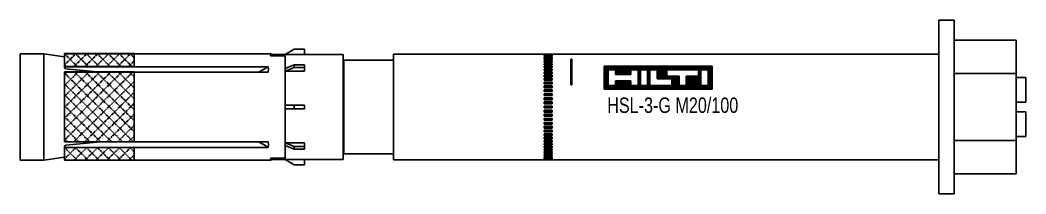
# Model space of a CAD drawing. Header units: millimetres. Extents: x 296 to 4896, y 152 to 3333.
# Drawn here: x 2715.9 to 2975.9, y 480.8 to 525.8 of the extents above; entities that cross this region are included whole.
import ezdxf
from ezdxf.enums import TextEntityAlignment as Align

# ---------------------------------------------------------------- set-up
doc = ezdxf.new("R2010")
doc.units = ezdxf.units.MM
doc.linetypes.add('DASHED', pattern=[0.25, 0.15625, -0.09375])
for name, color, linetype in [('1', 1, 'DASHED'), ('10', 1, 'Continuous'), ('150', 7, 'Continuous'), ('160', 7, 'Continuous'), ('3', 4, 'Continuous')]:
    doc.layers.add(name, color=color, linetype=linetype)
doc.styles.get("Standard").update_dxf_attribs({"font": 'arial.ttf'})

# ---------------------------------------------------------------- blocks, each defined once
blk = doc.blocks.new('*X184')
at = {"layer": '1', "color": 0, "linetype": 'ByBlock'}
for p, q in [((126.86, 178.37), (129.86, 181.36)), ((126.86, 181.2), (127.03, 181.36)), ((126.86, 181.31), (130.2, 177.97)), ((129.29, 177.97), (132.69, 181.36)), ((129.64, 181.36), (133.03, 177.97)), ((132.12, 177.97), (135.51, 181.36)), ((132.47, 181.36), (135.85, 177.97)), ((134.95, 177.97), (138.34, 181.36)), ((135.29, 181.36), (138.68, 177.97)), ((137.78, 177.97), (141.17, 181.36)), ((138.12, 181.36), (141.51, 177.97)), ((140.61, 177.97), (144, 181.36)), ((140.95, 181.36), (144.33, 177.97)), ((143.78, 181.36), (144.86, 180.27)), ((126.86, 178.48), (127.37, 177.97)), ((143.44, 177.97), (144.86, 179.38))]:
    blk.add_line(p, q, dxfattribs=at)
blk = doc.blocks.new('*X185')
at = {"layer": '1', "color": 0, "linetype": 'ByBlock'}
for p, q in [((126.86, 158.93), (144.51, 176.57)), ((126.86, 161.76), (141.68, 176.57)), ((126.86, 164.59), (138.85, 176.57)), ((126.86, 167.41), (136.02, 176.57)), ((126.86, 170.24), (133.2, 176.57)), ((126.86, 173.07), (130.37, 176.57)), ((126.86, 175.9), (127.54, 176.57)), ((126.86, 176.33), (144.65, 158.53)), ((129.46, 176.57), (144.86, 161.15)), ((132.28, 176.57), (144.86, 163.98)), ((135.11, 176.57), (144.86, 166.81)), ((137.94, 176.57), (144.86, 169.64)), ((140.77, 176.57), (144.86, 172.47)), ((143.59, 176.57), (144.86, 175.3)), ((126.86, 173.5), (141.82, 158.53)), ((129.29, 158.53), (144.86, 174.08)), ((126.86, 170.67), (138.99, 158.53)), ((132.12, 158.53), (144.86, 171.26)), ((126.86, 167.84), (136.16, 158.53)), ((134.95, 158.53), (144.86, 168.43)), ((126.86, 165.01), (133.34, 158.53)), ((137.78, 158.53), (144.86, 165.6)), ((126.86, 162.19), (130.51, 158.53)), ((140.61, 158.53), (144.86, 162.77)), ((126.86, 159.36), (127.68, 158.53)), ((143.44, 158.53), (144.86, 159.95))]:
    blk.add_line(p, q, dxfattribs=at)
blk = doc.blocks.new('*X186')
at = {"layer": '1', "color": 0, "linetype": 'ByBlock'}
for p, q in [((126.87, 154.08), (129.82, 157.03)), ((126.87, 156.91), (126.99, 157.03)), ((126.87, 157.02), (130.16, 153.71)), ((129.32, 153.71), (132.65, 157.03)), ((129.67, 157.03), (132.99, 153.71)), ((132.15, 153.71), (135.48, 157.03)), ((132.5, 157.03), (135.82, 153.71)), ((134.98, 153.71), (138.31, 157.03)), ((135.33, 157.03), (138.64, 153.71)), ((137.81, 153.71), (141.14, 157.03)), ((138.15, 157.03), (141.47, 153.71)), ((140.64, 153.71), (143.97, 157.03)), ((140.98, 157.03), (144.3, 153.71)), ((143.81, 157.03), (144.89, 155.95)), ((126.87, 154.19), (127.34, 153.71)), ((143.47, 153.71), (144.89, 155.13))]:
    blk.add_line(p, q, dxfattribs=at)
blk = doc.blocks.new('HSL-3-G M20-100')
at = {"layer": '1', "color": 3, "linetype": 'Continuous'}
for p, q in [((4, 22.5), (0, 22.5)), ((0, 22.5), (0, -22.5)), ((4, 15.91), (4, 22.5)), ((4, -22.5), (4, 15.91)), ((-231.39, 13.8), (-237.5, 13.8)), ((-237.5, 9.76), (-237.5, 13.8)), ((-226, 12.95), (-231.39, 13.8)), ((-231.39, 9.76), (-231.39, 13.8)), ((-208, 13.8), (-226, 13.8)), ((-226, 10.44), (-226, 13.8)), ((-172.6, 13.8), (-208.01, 13.8)), ((-169, 13.21), (-172.81, 13.21)), ((-169, 13.6), (-172.5, 13.6)), ((-172.5, 13.37), (-172.5, 13.6)), ((-172.5, 13.37), (-172.5, 13.21)), ((-169, 13.6), (-166.66, 14.95)), ((-169, 13.6), (-169, 13.59)), ((-164, 13.59), (-169, 13.59)), ((-169, -13.21), (-169, 13.21)), ((-166.66, 14.95), (-164, 14.95)), ((-164, 14.95), (-164, 13.59)), ((-154, 13.6), (-164, 13.6)), ((-154, 9.62), (-154, 13.6)), ((-102, 13.65), (-141, 13.65)), ((-141, 13.65), (-141, -13.65)), ((-102, 13.65), (-100, 13.65)), ((-102, 13.63), (-102, 13.59)), ((-100, 13.63), (-102, 13.63)), ((-102, 13.59), (-100, 13.59)), ((-100, 13.52), (-102, 13.52)), ((-102, 13.52), (-102, 13.44)), ((-102, 13.44), (-100, 13.44)), ((-100, 13.33), (-102, 13.33)), ((-102, 13.33), (-102, 13.21)), ((-102, 13.21), (-100, 13.21)), ((-102, 13.06), (-102, 12.9)), ((-100, 13.06), (-102, 13.06)), ((0, 13.65), (-100, 13.65)), ((-100, 13.63), (-100, 13.59)), ((-100, 13.52), (-100, 13.44)), ((-100, 13.33), (-100, 13.21)), ((-100, 13.06), (-100, 12.9)), ((-208, 10.44), (-226, 10.44)), ((-226, 10.44), (-226, 10.19)), ((-173.34, 10.44), (-208, 10.44)), ((-169, 9.93), (-166.66, 10.89)), ((-166.66, 10.89), (-166.66, 10.25)), ((-166.66, 10.89), (-164, 10.89)), ((-164, 10.89), (-164, 10.25)), ((-141, 12.1), (-153.8, 12.1)), ((-102, 12.9), (-100, 12.9)), ((-102, 12.7), (-102, 12.51)), ((-100, 12.7), (-102, 12.7)), ((-102, 12.51), (-100, 12.51)), ((-100, 12.27), (-102, 12.27)), ((-102, 12.27), (-102, 12.05)), ((-102, 12.05), (-100, 12.05)), ((-100, 11.77), (-102, 11.77)), ((-102, 11.77), (-102, 11.51)), ((-102, 11.51), (-100, 11.51)), ((-102, 11.19), (-102, 10.9)), ((-100, 11.19), (-102, 11.19)), ((-102, 10.9), (-100, 10.9)), ((-102, 10.54), (-102, 10.22)), ((-100, 10.54), (-102, 10.54)), ((-100, 12.7), (-100, 12.51)), ((-100, 12.27), (-100, 12.05)), ((-100, 11.77), (-100, 11.51)), ((-100, 11.19), (-100, 10.9)), ((-100, 10.54), (-100, 10.22)), ((-95.1, 5.77), (-95.1, 12.37)), ((-95.1, 12.37), (-94.9, 12.37)), ((-94.9, 5.77), (-94.9, 12.37)), ((-237.5, -13.8), (-237.5, 9.76)), ((-231.39, -13.8), (-231.39, 9.76)), ((-208, 9.03), (-226, 9.03)), ((-226, -9.03), (-226, 9.03)), ((-173.34, 9.03), (-208, 9.03)), ((-169, 9.3), (-166.66, 10.25)), ((-164, 9.29), (-169, 9.29)), ((-166.66, 10.25), (-164, 10.25)), ((-164, 10.25), (-164, 9.29)), ((-154, -13.6), (-154, 9.62)), ((-102, 10.22), (-100, 10.22)), ((-102, 9.83), (-102, 9.48)), ((-100, 9.83), (-102, 9.83)), ((-102, 9.48), (-100, 9.48)), ((-102, 9.05), (-102, 8.68)), ((-100, 9.05), (-102, 9.05)), ((-100, 8.7), (-102, 8.7)), ((-102, 8.68), (-100, 8.68)), ((-102, 8.22), (-102, 7.82)), ((-100, 8.22), (-102, 8.22)), ((-100, 7.88), (-102, 7.88)), ((-102, 7.82), (-100, 7.82)), ((-100, 9.83), (-100, 9.48)), ((-100, 9.05), (-100, 8.68)), ((-100, 8.22), (-100, 7.82)), ((-102, 7.34), (-102, 6.92)), ((-100, 7.34), (-102, 7.34)), ((-100, 7), (-102, 7)), ((-102, 6.92), (-100, 6.92)), ((-102, 6.42), (-102, 5.98)), ((-100, 6.42), (-102, 6.42)), ((-100, 6.08), (-102, 6.08)), ((-102, 5.98), (-100, 5.98)), ((-102, 5.45), (-102, 4.99)), ((-100, 5.45), (-102, 5.45)), ((-100, 7.34), (-100, 6.92)), ((-100, 6.42), (-100, 5.98)), ((-100, 5.45), (-100, 4.99)), ((-95.1, 5.77), (-94.9, 5.77)), ((22.5, 7.6), (20, 7.6)), ((22.5, 7.6), (22.5, 1.25)), ((-100, 5.13), (-102, 5.13)), ((-102, 4.99), (-100, 4.99)), ((-102, 4.45), (-102, 3.98)), ((-100, 4.45), (-102, 4.45)), ((-100, 4.14), (-102, 4.14)), ((-102, 3.98), (-100, 3.98)), ((-100, 3.43), (-102, 3.43)), ((-102, 3.43), (-102, 2.95)), ((-100, 3.13), (-102, 3.13)), ((-102, 2.95), (-100, 2.95)), ((-100, 4.45), (-100, 3.98)), ((-100, 3.43), (-100, 2.95)), ((-169, 0.45), (-166.66, 0.45)), ((-166.66, 0.45), (-166.66, -0.45)), ((-166.66, 0.45), (-164, 0.45)), ((-164, 0.45), (-164, -0.45)), ((-100, 2.38), (-102, 2.38)), ((-102, 2.38), (-102, 1.89)), ((-100, 2.1), (-102, 2.1)), ((-102, 1.89), (-100, 1.89)), ((-100, 1.32), (-102, 1.32)), ((-102, 1.32), (-102, 0.82)), ((-100, 1.05), (-102, 1.05)), ((-102, 0.82), (-100, 0.82)), ((-102, 0.25), (-102, -0.25)), ((-100, 0.25), (-102, 0.25)), ((-100, 0), (-102, 0)), ((-100, 2.38), (-100, 1.89)), ((-100, 1.32), (-100, 0.82)), ((-100, 0.25), (-100, -0.25)), ((22.5, 1.25), (20, 1.25)), ((-169, -0.45), (-166.66, -0.45)), ((-166.66, -0.45), (-164, -0.45)), ((-102, -0.25), (-100, -0.25)), ((-100, -0.82), (-102, -0.82)), ((-102, -0.82), (-102, -1.32)), ((-100, -1.05), (-102, -1.05)), ((-102, -1.32), (-100, -1.32)), ((-100, -1.89), (-102, -1.89)), ((-102, -1.89), (-102, -2.38)), ((-100, -2.1), (-102, -2.1)), ((-102, -2.38), (-100, -2.38)), ((-100, -0.82), (-100, -1.32)), ((-100, -1.89), (-100, -2.38)), ((20, -1.25), (22.5, -1.25)), ((22.5, -1.25), (22.5, -7.6)), ((-102, -2.95), (-102, -3.43)), ((-100, -2.95), (-102, -2.95)), ((-100, -3.13), (-102, -3.13)), ((-102, -3.43), (-100, -3.43)), ((-102, -3.98), (-102, -4.45)), ((-100, -3.98), (-102, -3.98)), ((-100, -4.14), (-102, -4.14)), ((-102, -4.45), (-100, -4.45)), ((-102, -4.99), (-102, -5.45)), ((-100, -4.99), (-102, -4.99)), ((-100, -5.13), (-102, -5.13)), ((-100, -2.95), (-100, -3.43)), ((-100, -3.98), (-100, -4.45)), ((-100, -4.99), (-100, -5.45)), ((-102, -5.45), (-100, -5.45)), ((-102, -5.98), (-102, -6.42)), ((-100, -5.98), (-102, -5.98)), ((-100, -6.08), (-102, -6.08)), ((-102, -6.42), (-100, -6.42)), ((-102, -6.92), (-102, -7.34)), ((-100, -6.92), (-102, -6.92)), ((-100, -7), (-102, -7)), ((-102, -7.34), (-100, -7.34)), ((-100, -5.98), (-100, -6.42)), ((-100, -6.92), (-100, -7.34)), ((20, -7.6), (22.5, -7.6)), ((-208, -9.03), (-226, -9.03)), ((-226, -10.44), (-226, -10.19)), ((-173.34, -9.03), (-208, -9.03)), ((-164, -9.29), (-169, -9.29)), ((-169, -9.3), (-166.66, -10.25)), ((-169, -9.93), (-166.66, -10.89)), ((-166.66, -10.25), (-166.66, -10.89)), ((-166.66, -10.25), (-164, -10.25)), ((-164, -10.25), (-164, -9.29)), ((-164, -10.25), (-164, -10.89)), ((-100, -7.82), (-102, -7.82)), ((-102, -7.82), (-102, -8.22)), ((-100, -7.88), (-102, -7.88)), ((-102, -8.22), (-100, -8.22)), ((-102, -8.68), (-102, -9.05)), ((-100, -8.68), (-102, -8.68)), ((-100, -8.7), (-102, -8.7)), ((-102, -9.05), (-100, -9.05)), ((-102, -9.48), (-102, -9.83)), ((-100, -9.48), (-102, -9.48)), ((-102, -9.83), (-100, -9.83)), ((-100, -10.22), (-102, -10.22)), ((-102, -10.22), (-102, -10.54)), ((-100, -7.82), (-100, -8.22)), ((-100, -8.68), (-100, -9.05)), ((-100, -9.48), (-100, -9.83)), ((-100, -10.22), (-100, -10.54)), ((-231.39, -13.8), (-226, -12.95)), ((-208, -10.44), (-226, -10.44)), ((-226, -13.8), (-226, -10.44)), ((-173.34, -10.44), (-208, -10.44)), ((-166.66, -10.89), (-164, -10.89)), ((-153.8, -12.1), (-141, -12.1)), ((-102, -10.54), (-100, -10.54)), ((-100, -10.9), (-102, -10.9)), ((-102, -10.9), (-102, -11.19)), ((-102, -11.19), (-100, -11.19)), ((-100, -11.51), (-102, -11.51)), ((-102, -11.51), (-102, -11.77)), ((-102, -11.77), (-100, -11.77)), ((-100, -12.05), (-102, -12.05)), ((-102, -12.05), (-102, -12.27)), ((-102, -12.27), (-100, -12.27)), ((-100, -12.51), (-102, -12.51)), ((-102, -12.51), (-102, -12.7)), ((-102, -12.7), (-100, -12.7)), ((-100, -12.9), (-102, -12.9)), ((-102, -12.9), (-102, -13.06)), ((-100, -10.9), (-100, -11.19)), ((-100, -11.51), (-100, -11.77)), ((-100, -12.05), (-100, -12.27)), ((-100, -12.51), (-100, -12.7)), ((-100, -12.9), (-100, -13.06)), ((-237.5, -13.8), (-231.39, -13.8)), ((-226, -13.8), (-208, -13.8)), ((-208.01, -13.8), (-172.6, -13.8)), ((-172.81, -13.21), (-169, -13.21)), ((-172.5, -13.21), (-172.5, -13.37)), ((-172.5, -13.6), (-172.5, -13.37)), ((-172.5, -13.6), (-169, -13.6)), ((-169, -13.6), (-169, -13.59)), ((-164, -13.59), (-169, -13.59)), ((-169, -13.6), (-166.66, -14.95)), ((-166.66, -14.95), (-164, -14.95)), ((-164, -14.95), (-164, -13.59)), ((-164, -13.6), (-154, -13.6)), ((-141, -13.65), (-102, -13.65)), ((-102, -13.06), (-100, -13.06)), ((-100, -13.21), (-102, -13.21)), ((-102, -13.21), (-102, -13.33)), ((-102, -13.33), (-100, -13.33)), ((-102, -13.44), (-102, -13.52)), ((-100, -13.44), (-102, -13.44)), ((-102, -13.52), (-100, -13.52)), ((-102, -13.59), (-102, -13.63)), ((-100, -13.59), (-102, -13.59)), ((-102, -13.63), (-100, -13.63)), ((-100, -13.65), (-102, -13.65)), ((-100, -13.21), (-100, -13.33)), ((-100, -13.44), (-100, -13.52)), ((-100, -13.59), (-100, -13.63)), ((-100, -13.65), (0, -13.65)), ((0, -22.5), (4, -22.5))]:
    blk.add_line(p, q, dxfattribs=at)
at = {"layer": '1', "color": 1, "linetype": 'Continuous'}
for p, q in [((-208, 10.44), (-208, 13.8)), ((-153.8, 12.1), (-153.8, -12.1)), ((-208, -9.03), (-208, 9.03)), ((-208, -13.8), (-208, -10.44))]:
    blk.add_line(p, q, dxfattribs=at)
at = {"layer": '1', "color": 3, "linetype": 'Continuous'}
for points in [[(-172.6, 13.8, 0), (-172.61, 13.78, 0), (-172.62, 13.73, 0), (-172.65, 13.65, 0), (-172.7, 13.54, 0), (-172.75, 13.39, 0), (-172.81, 13.21, 0)], [(-171.76, 13.21, 0), (-172.13, 13.29, 0), (-172.5, 13.37, 0)], [(-102, 13.65, 0), (-102, 13.65, 0), (-102, 13.65, 0)], [(-100, 13.65, 0), (-100, 13.65, 0), (-100, 13.65, 0)], [(-175.9, 9.03, 0), (-174.61, 9.72, 0), (-173.34, 10.44, 0)], [(-173.34, 9.03, 0), (-173.3, 9.76, 0), (-173.34, 10.44, 0)], [(-95.1, 12.37, 0), (-95.1, 12.36, 0), (-95.1, 12.35, 0), (-95.1, 12.34, 0), (-95.09, 12.34, 0), (-95.09, 12.33, 0), (-95.08, 12.32, 0), (-95.08, 12.31, 0), (-95.07, 12.31, 0), (-95.06, 12.3, 0), (-95.06, 12.3, 0), (-95.05, 12.29, 0), (-95.04, 12.29, 0), (-95.03, 12.28, 0), (-95.02, 12.28, 0), (-95.01, 12.28, 0), (-95, 12.28, 0), (-94.99, 12.28, 0), (-94.98, 12.28, 0), (-94.97, 12.28, 0), (-94.96, 12.29, 0), (-94.95, 12.29, 0), (-94.94, 12.3, 0), (-94.94, 12.3, 0), (-94.93, 12.31, 0), (-94.92, 12.31, 0), (-94.92, 12.32, 0), (-94.91, 12.33, 0), (-94.91, 12.34, 0), (-94.9, 12.34, 0), (-94.9, 12.35, 0), (-94.9, 12.36, 0), (-94.9, 12.37, 0)], [(-226, 10.19, 0), (-225.97, 10.09, 0), (-225.9, 10.01, 0), (-225.79, 9.94, 0), (-225.66, 9.91, 0)], [(-225.66, 9.91, 0), (-221.22, 9.47, 0), (-216.78, 9.03, 0)], [(-225.66, -9.91, 0), (-225.79, -9.94, 0), (-225.9, -10.01, 0), (-225.97, -10.09, 0), (-226, -10.19, 0)], [(-225.66, -9.91, 0), (-221.22, -9.47, 0), (-216.78, -9.03, 0)], [(-173.34, -10.44, 0), (-174.61, -9.72, 0), (-175.9, -9.03, 0)], [(-173.34, -10.44, 0), (-173.3, -9.76, 0), (-173.34, -9.03, 0)], [(-172.81, -13.21, 0), (-172.72, -13.47, 0), (-172.65, -13.65, 0), (-172.61, -13.76, 0), (-172.6, -13.8, 0)], [(-172.5, -13.37, 0), (-172.13, -13.29, 0), (-171.76, -13.21, 0)], [(-102, -13.65, 0), (-102, -13.65, 0), (-102, -13.65, 0)], [(-100, -13.65, 0), (-100, -13.65, 0), (-100, -13.65, 0)]]:
    blk.add_polyline3d(points, dxfattribs=at)
at = {"layer": '1', "color": 3, "linetype": 'Continuous', "extrusion": (0, -1e-16, -1)}
for centre, start, end in [((153.8, 12.3), 270, 0), ((153.8, -12.3), 0, 90)]:
    blk.add_arc(centre, 0.2, start, end, dxfattribs=at)
at = {"layer": '10'}
for p, q in [((-86.51, 4.61), (-86.51, 10.61)), ((-86.51, 10.61), (-58.63, 10.61)), ((-86.46, 10.61), (-86.46, 4.61)), ((-86.36, 4.61), (-86.36, 10.61)), ((-86.26, 10.61), (-86.26, 4.61)), ((-86.16, 4.61), (-86.16, 10.61)), ((-86.06, 10.61), (-86.06, 4.61)), ((-85.96, 4.61), (-85.96, 10.61)), ((-85.86, 10.61), (-85.86, 4.61)), ((-85.76, 4.61), (-85.76, 10.61)), ((-85.66, 10.61), (-85.66, 4.61)), ((-85.56, 4.61), (-85.56, 10.61)), ((-85.46, 10.61), (-85.46, 9.61)), ((-85.36, 9.61), (-85.36, 10.61)), ((-85.26, 10.61), (-85.26, 9.61)), ((-85.16, 9.61), (-85.16, 10.61)), ((-85.06, 10.61), (-85.06, 9.61)), ((-84.96, 9.61), (-84.96, 10.61)), ((-84.86, 10.61), (-84.86, 9.61)), ((-84.76, 9.61), (-84.76, 10.61)), ((-84.66, 10.61), (-84.66, 9.61)), ((-84.56, 9.61), (-84.56, 10.61)), ((-84.46, 10.61), (-84.46, 9.61)), ((-84.36, 9.61), (-84.36, 10.61)), ((-84.26, 10.61), (-84.26, 9.61)), ((-84.16, 9.61), (-84.16, 10.61)), ((-84.06, 10.61), (-84.06, 9.61)), ((-83.96, 9.61), (-83.96, 10.61)), ((-83.86, 10.61), (-83.86, 9.61)), ((-83.76, 9.61), (-83.76, 10.61)), ((-83.66, 10.61), (-83.66, 9.61)), ((-83.56, 8.43), (-83.56, 10.61)), ((-83.46, 10.61), (-83.46, 8.43)), ((-83.36, 8.43), (-83.36, 10.61)), ((-83.26, 10.61), (-83.26, 8.43)), ((-83.16, 8.43), (-83.16, 10.61)), ((-83.06, 10.61), (-83.06, 8.43)), ((-82.96, 8.43), (-82.96, 10.61)), ((-82.86, 10.61), (-82.86, 8.43)), ((-82.76, 8.43), (-82.76, 10.61)), ((-82.66, 10.61), (-82.66, 8.43)), ((-82.56, 8.43), (-82.56, 10.61)), ((-82.46, 10.61), (-82.46, 8.43)), ((-82.36, 8.43), (-82.36, 10.61)), ((-82.26, 10.61), (-82.26, 8.43)), ((-82.16, 8.43), (-82.16, 10.61)), ((-82.06, 10.61), (-82.06, 8.43)), ((-81.96, 8.43), (-81.96, 10.61)), ((-81.86, 10.61), (-81.86, 8.43)), ((-81.76, 8.43), (-81.76, 10.61)), ((-81.66, 10.61), (-81.66, 8.43)), ((-81.56, 8.43), (-81.56, 10.61)), ((-81.46, 10.61), (-81.46, 8.43)), ((-81.36, 8.43), (-81.36, 10.61)), ((-81.26, 10.61), (-81.26, 8.43)), ((-81.16, 8.43), (-81.16, 10.61)), ((-81.06, 10.61), (-81.06, 8.43)), ((-80.96, 8.43), (-80.96, 10.61)), ((-80.86, 10.61), (-80.86, 8.43)), ((-80.76, 8.43), (-80.76, 10.61)), ((-80.66, 10.61), (-80.66, 8.43)), ((-80.56, 8.43), (-80.56, 10.61)), ((-80.46, 10.61), (-80.46, 8.43)), ((-80.36, 8.43), (-80.36, 10.61)), ((-80.26, 10.61), (-80.26, 8.43)), ((-80.16, 8.43), (-80.16, 10.61)), ((-80.06, 10.61), (-80.06, 8.43)), ((-79.96, 8.43), (-79.96, 10.61)), ((-79.86, 10.61), (-79.86, 8.43)), ((-79.76, 8.43), (-79.76, 10.61)), ((-79.66, 10.61), (-79.66, 8.43)), ((-79.56, 9.61), (-79.56, 10.61)), ((-79.46, 10.61), (-79.46, 9.61)), ((-79.36, 9.61), (-79.36, 10.61)), ((-79.26, 10.61), (-79.26, 9.61)), ((-79.16, 9.61), (-79.16, 10.61)), ((-79.06, 10.61), (-79.06, 9.61)), ((-78.96, 9.61), (-78.96, 10.61)), ((-78.86, 10.61), (-78.86, 9.61)), ((-78.76, 9.61), (-78.76, 10.61)), ((-78.66, 10.61), (-78.66, 9.61)), ((-78.56, 9.61), (-78.56, 10.61)), ((-78.46, 10.61), (-78.46, 9.61)), ((-78.36, 9.61), (-78.36, 10.61)), ((-78.26, 10.61), (-78.26, 9.61)), ((-78.16, 9.61), (-78.16, 10.61)), ((-78.06, 10.61), (-78.06, 9.61)), ((-77.96, 9.61), (-77.96, 10.61)), ((-77.86, 10.61), (-77.86, 9.61)), ((-77.76, 9.61), (-77.76, 10.61)), ((-77.66, 10.61), (-77.66, 4.61)), ((-77.56, 4.61), (-77.56, 10.61)), ((-77.46, 10.61), (-77.46, 4.61)), ((-77.36, 4.61), (-77.36, 10.61)), ((-77.26, 10.61), (-77.26, 4.61)), ((-77.16, 9.61), (-77.16, 10.61)), ((-77.06, 10.61), (-77.06, 9.61)), ((-76.96, 9.61), (-76.96, 10.61)), ((-76.86, 10.61), (-76.86, 9.61)), ((-76.76, 9.61), (-76.76, 10.61)), ((-76.66, 10.61), (-76.66, 9.61)), ((-76.56, 9.61), (-76.56, 10.61)), ((-76.46, 10.61), (-76.46, 9.61)), ((-76.36, 9.61), (-76.36, 10.61)), ((-76.26, 10.61), (-76.26, 9.61)), ((-76.16, 9.61), (-76.16, 10.61)), ((-76.06, 10.61), (-76.06, 9.61)), ((-75.96, 9.61), (-75.96, 10.61)), ((-75.86, 10.61), (-75.86, 9.61)), ((-75.76, 9.61), (-75.76, 10.61)), ((-75.66, 10.61), (-75.66, 9.61)), ((-75.56, 9.61), (-75.56, 10.61)), ((-75.46, 10.61), (-75.46, 9.61)), ((-75.36, 9.61), (-75.36, 10.61)), ((-75.26, 10.61), (-75.26, 4.61)), ((-75.16, 4.61), (-75.16, 10.61)), ((-75.06, 10.61), (-75.06, 4.61)), ((-74.96, 4.61), (-74.96, 10.61)), ((-74.86, 10.61), (-74.86, 4.61)), ((-74.76, 4.61), (-74.76, 10.61)), ((-74.66, 10.61), (-74.66, 9.61)), ((-74.56, 9.61), (-74.56, 10.61)), ((-74.46, 10.61), (-74.46, 9.61)), ((-74.36, 9.61), (-74.36, 10.61)), ((-74.26, 10.61), (-74.26, 9.61)), ((-74.16, 9.61), (-74.16, 10.61)), ((-74.06, 10.61), (-74.06, 9.61)), ((-73.96, 9.61), (-73.96, 10.61)), ((-73.86, 10.61), (-73.86, 9.61)), ((-73.76, 9.61), (-73.76, 10.61)), ((-73.66, 10.61), (-73.66, 9.61)), ((-73.56, 9.61), (-73.56, 10.61)), ((-73.46, 10.61), (-73.46, 9.61)), ((-73.36, 9.61), (-73.36, 10.61)), ((-73.26, 10.61), (-73.26, 9.61)), ((-73.16, 9.61), (-73.16, 10.61)), ((-73.06, 10.61), (-73.06, 9.61)), ((-72.96, 9.61), (-72.96, 10.61)), ((-72.86, 10.61), (-72.86, 9.61)), ((-72.76, 7.26), (-72.76, 10.61)), ((-72.66, 10.61), (-72.66, 7.26)), ((-72.56, 7.26), (-72.56, 10.61)), ((-72.46, 10.61), (-72.46, 7.26)), ((-72.36, 7.26), (-72.36, 10.61)), ((-72.26, 10.61), (-72.26, 7.26)), ((-72.16, 7.26), (-72.16, 10.61)), ((-72.06, 10.61), (-72.06, 7.26)), ((-71.96, 7.26), (-71.96, 10.61)), ((-71.86, 10.61), (-71.86, 7.26)), ((-71.76, 7.26), (-71.76, 10.61)), ((-71.66, 10.61), (-71.66, 7.26)), ((-71.56, 7.26), (-71.56, 10.61)), ((-71.46, 10.61), (-71.46, 7.26)), ((-71.36, 7.26), (-71.36, 10.61)), ((-71.26, 10.61), (-71.26, 7.26)), ((-71.16, 7.26), (-71.16, 10.61)), ((-71.06, 10.61), (-71.06, 7.26)), ((-70.96, 7.26), (-70.96, 10.61)), ((-70.86, 10.61), (-70.86, 7.26)), ((-70.76, 7.26), (-70.76, 10.61)), ((-70.66, 10.61), (-70.66, 7.26)), ((-70.56, 7.26), (-70.56, 10.61)), ((-70.46, 10.61), (-70.46, 7.26)), ((-70.36, 7.26), (-70.36, 10.61)), ((-70.26, 10.61), (-70.26, 9.61)), ((-70.16, 9.61), (-70.16, 10.61)), ((-70.06, 10.61), (-70.06, 9.61)), ((-69.96, 9.61), (-69.96, 10.61)), ((-69.86, 10.61), (-69.86, 9.61)), ((-69.76, 9.61), (-69.76, 10.61)), ((-69.66, 10.61), (-69.66, 9.61)), ((-69.56, 9.61), (-69.56, 10.61)), ((-69.46, 10.61), (-69.46, 9.61)), ((-69.36, 9.61), (-69.36, 10.61)), ((-69.26, 10.61), (-69.26, 9.61)), ((-69.16, 9.61), (-69.16, 10.61)), ((-69.06, 10.61), (-69.06, 9.61)), ((-68.96, 9.61), (-68.96, 10.61)), ((-68.86, 10.61), (-68.86, 9.61)), ((-68.76, 9.61), (-68.76, 10.61)), ((-68.66, 10.61), (-68.66, 9.61)), ((-68.56, 9.61), (-68.56, 10.61)), ((-68.46, 10.61), (-68.46, 9.61)), ((-68.36, 9.61), (-68.36, 10.61)), ((-68.26, 10.61), (-68.26, 9.61)), ((-68.16, 9.61), (-68.16, 10.61)), ((-68.06, 10.61), (-68.06, 9.61)), ((-67.96, 9.61), (-67.96, 10.61)), ((-67.86, 10.61), (-67.86, 9.61)), ((-67.76, 9.61), (-67.76, 10.61)), ((-67.66, 10.61), (-67.66, 9.61)), ((-67.56, 9.61), (-67.56, 10.61)), ((-67.46, 10.61), (-67.46, 9.61)), ((-67.36, 9.61), (-67.36, 10.61)), ((-67.26, 10.61), (-67.26, 9.61)), ((-67.16, 9.61), (-67.16, 10.61)), ((-67.06, 10.61), (-67.06, 9.61)), ((-66.96, 9.61), (-66.96, 10.61)), ((-66.86, 10.61), (-66.86, 9.61)), ((-66.76, 9.61), (-66.76, 10.61)), ((-66.66, 10.61), (-66.66, 9.61)), ((-66.56, 9.61), (-66.56, 10.61)), ((-66.46, 10.61), (-66.46, 9.61)), ((-66.36, 9.61), (-66.36, 10.61)), ((-66.26, 10.61), (-66.26, 9.61)), ((-66.16, 9.61), (-66.16, 10.61)), ((-66.06, 10.61), (-66.06, 9.61)), ((-65.96, 9.61), (-65.96, 10.61)), ((-65.86, 10.61), (-65.86, 9.61)), ((-65.76, 9.61), (-65.76, 10.61)), ((-65.66, 10.61), (-65.66, 9.61)), ((-65.56, 9.61), (-65.56, 10.61)), ((-65.46, 10.61), (-65.46, 9.61)), ((-65.36, 9.61), (-65.36, 10.61)), ((-65.26, 10.61), (-65.26, 9.61)), ((-65.16, 9.61), (-65.16, 10.61)), ((-65.06, 10.61), (-65.06, 9.61)), ((-64.96, 9.61), (-64.96, 10.61)), ((-64.86, 10.61), (-64.86, 9.61)), ((-64.76, 9.61), (-64.76, 10.61)), ((-64.66, 10.61), (-64.66, 9.61)), ((-64.56, 9.61), (-64.56, 10.61)), ((-64.46, 10.61), (-64.46, 9.61)), ((-64.36, 9.61), (-64.36, 10.61)), ((-64.26, 10.61), (-64.26, 9.61)), ((-64.16, 9.61), (-64.16, 10.61)), ((-64.06, 10.61), (-64.06, 9.61)), ((-63.96, 9.61), (-63.96, 10.61)), ((-63.86, 10.61), (-63.86, 9.61)), ((-63.76, 9.61), (-63.76, 10.61)), ((-63.66, 10.61), (-63.66, 9.61)), ((-63.56, 9.61), (-63.56, 10.61)), ((-63.46, 10.61), (-63.46, 9.61)), ((-63.36, 9.61), (-63.36, 10.61)), ((-63.26, 10.61), (-63.26, 9.61)), ((-63.16, 9.61), (-63.16, 10.61)), ((-63.06, 10.61), (-63.06, 9.61)), ((-62.96, 9.61), (-62.96, 10.61)), ((-62.86, 10.61), (-62.86, 9.61)), ((-62.76, 9.61), (-62.76, 10.61)), ((-62.66, 10.61), (-62.66, 9.61)), ((-62.56, 9.61), (-62.56, 10.61)), ((-62.46, 10.61), (-62.46, 9.61)), ((-62.36, 9.61), (-62.36, 10.61)), ((-62.26, 10.61), (-62.26, 9.61)), ((-62.16, 9.61), (-62.16, 10.61)), ((-62.06, 10.61), (-62.06, 4.61)), ((-61.96, 4.61), (-61.96, 10.61)), ((-61.86, 10.61), (-61.86, 4.61)), ((-61.76, 4.61), (-61.76, 10.61)), ((-61.66, 10.61), (-61.66, 4.61)), ((-61.56, 4.61), (-61.56, 10.61)), ((-61.46, 10.61), (-61.46, 9.61)), ((-61.36, 9.61), (-61.36, 10.61)), ((-61.26, 10.61), (-61.26, 9.61)), ((-61.16, 9.61), (-61.16, 10.61)), ((-61.06, 10.61), (-61.06, 9.61)), ((-60.96, 9.61), (-60.96, 10.61)), ((-60.86, 10.61), (-60.86, 9.61)), ((-60.76, 9.61), (-60.76, 10.61)), ((-60.66, 10.61), (-60.66, 9.61)), ((-60.56, 9.61), (-60.56, 10.61)), ((-60.46, 10.61), (-60.46, 9.61)), ((-60.36, 9.61), (-60.36, 10.61)), ((-60.26, 10.61), (-60.26, 9.61)), ((-60.16, 9.61), (-60.16, 10.61)), ((-60.06, 10.61), (-60.06, 9.61)), ((-59.96, 9.61), (-59.96, 10.61)), ((-59.86, 10.61), (-59.86, 9.61)), ((-59.76, 9.61), (-59.76, 10.61)), ((-59.66, 10.61), (-59.66, 9.61)), ((-59.56, 4.61), (-59.56, 10.61)), ((-59.46, 10.61), (-59.46, 4.61)), ((-59.36, 4.61), (-59.36, 10.61)), ((-59.26, 10.61), (-59.26, 4.61)), ((-59.16, 4.61), (-59.16, 10.61)), ((-59.06, 10.61), (-59.06, 4.61)), ((-58.96, 4.61), (-58.96, 10.61)), ((-58.86, 10.61), (-58.86, 4.61)), ((-58.76, 4.61), (-58.76, 10.61)), ((-58.66, 10.61), (-58.66, 4.61)), ((-58.63, 4.61), (-58.63, 10.61)), ((-85.51, 5.61), (-85.51, 9.61)), ((-85.51, 9.61), (-83.63, 9.61)), ((-83.63, 8.43), (-83.63, 9.61)), ((-83.63, 8.43), (-79.63, 8.43)), ((-79.63, 9.61), (-77.75, 9.61)), ((-79.63, 8.43), (-79.63, 9.61)), ((-77.75, 5.61), (-77.75, 9.61)), ((-77.16, 9.61), (-75.28, 9.61)), ((-77.16, 5.61), (-77.16, 9.61)), ((-75.28, 5.61), (-75.28, 9.61)), ((-74.69, 9.61), (-72.81, 9.61)), ((-74.69, 5.61), (-74.69, 9.61)), ((-72.81, 7.26), (-72.81, 9.61)), ((-70.34, 9.61), (-62.1, 9.61)), ((-70.34, 7.96), (-70.34, 9.61)), ((-70.34, 7.96), (-67.16, 7.96)), ((-70.26, 7.96), (-70.26, 7.26)), ((-70.16, 7.26), (-70.16, 7.96)), ((-70.06, 7.96), (-70.06, 7.26)), ((-69.96, 7.26), (-69.96, 7.96)), ((-69.86, 7.96), (-69.86, 7.26)), ((-69.76, 7.26), (-69.76, 7.96)), ((-69.66, 7.96), (-69.66, 7.26)), ((-69.56, 7.26), (-69.56, 7.96)), ((-69.46, 7.96), (-69.46, 7.26)), ((-69.36, 7.26), (-69.36, 7.96)), ((-69.26, 7.96), (-69.26, 7.26)), ((-69.16, 7.26), (-69.16, 7.96)), ((-69.06, 7.96), (-69.06, 7.26)), ((-68.96, 4.61), (-68.96, 7.96)), ((-68.86, 7.96), (-68.86, 4.61)), ((-68.76, 4.61), (-68.76, 7.96)), ((-68.66, 7.96), (-68.66, 4.61)), ((-68.56, 4.61), (-68.56, 7.96)), ((-68.46, 7.96), (-68.46, 4.61)), ((-68.36, 4.61), (-68.36, 7.96)), ((-68.26, 7.96), (-68.26, 4.61)), ((-68.16, 4.61), (-68.16, 7.96)), ((-68.06, 7.96), (-68.06, 4.61)), ((-67.96, 4.61), (-67.96, 7.96)), ((-67.86, 7.96), (-67.86, 4.61)), ((-67.76, 4.61), (-67.76, 7.96)), ((-67.66, 7.96), (-67.66, 4.61)), ((-67.56, 4.61), (-67.56, 7.96)), ((-67.46, 7.96), (-67.46, 4.61)), ((-67.36, 4.61), (-67.36, 7.96)), ((-67.26, 7.96), (-67.26, 4.61)), ((-67.16, 5.61), (-67.16, 7.96)), ((-65.28, 5.61), (-65.28, 7.96)), ((-65.28, 7.96), (-62.1, 7.96)), ((-65.26, 7.96), (-65.26, 4.61)), ((-65.16, 4.61), (-65.16, 7.96)), ((-65.06, 7.96), (-65.06, 4.61)), ((-64.96, 4.61), (-64.96, 7.96)), ((-64.86, 7.96), (-64.86, 4.61)), ((-64.76, 4.61), (-64.76, 7.96)), ((-64.66, 7.96), (-64.66, 4.61)), ((-64.56, 4.61), (-64.56, 7.96)), ((-64.46, 7.96), (-64.46, 4.61)), ((-64.36, 4.61), (-64.36, 7.96)), ((-64.26, 7.96), (-64.26, 4.61)), ((-64.16, 4.61), (-64.16, 7.96)), ((-64.06, 7.96), (-64.06, 4.61)), ((-63.96, 4.61), (-63.96, 7.96)), ((-63.86, 7.96), (-63.86, 4.61)), ((-63.76, 4.61), (-63.76, 7.96)), ((-63.66, 7.96), (-63.66, 4.61)), ((-63.56, 4.61), (-63.56, 7.96)), ((-63.46, 7.96), (-63.46, 4.61)), ((-63.36, 4.61), (-63.36, 7.96)), ((-63.26, 7.96), (-63.26, 4.61)), ((-63.16, 4.61), (-63.16, 7.96)), ((-63.06, 7.96), (-63.06, 4.61)), ((-62.96, 4.61), (-62.96, 7.96)), ((-62.86, 7.96), (-62.86, 4.61)), ((-62.76, 4.61), (-62.76, 7.96)), ((-62.66, 7.96), (-62.66, 4.61)), ((-62.56, 4.61), (-62.56, 7.96)), ((-62.46, 7.96), (-62.46, 4.61)), ((-62.36, 4.61), (-62.36, 7.96)), ((-62.26, 7.96), (-62.26, 4.61)), ((-62.16, 4.61), (-62.16, 7.96)), ((-62.1, 7.96), (-62.1, 9.61)), ((-61.51, 9.61), (-59.63, 9.61)), ((-61.51, 5.61), (-61.51, 9.61)), ((-59.63, 5.61), (-59.63, 9.61)), ((-85.51, 5.61), (-83.63, 5.61)), ((-85.46, 5.61), (-85.46, 4.61)), ((-85.36, 4.61), (-85.36, 5.61)), ((-85.26, 5.61), (-85.26, 4.61)), ((-85.16, 4.61), (-85.16, 5.61)), ((-85.06, 5.61), (-85.06, 4.61)), ((-84.96, 4.61), (-84.96, 5.61)), ((-84.86, 5.61), (-84.86, 4.61)), ((-84.76, 4.61), (-84.76, 5.61)), ((-84.66, 5.61), (-84.66, 4.61)), ((-84.56, 4.61), (-84.56, 5.61)), ((-84.46, 5.61), (-84.46, 4.61)), ((-84.36, 4.61), (-84.36, 5.61)), ((-84.26, 5.61), (-84.26, 4.61)), ((-84.16, 4.61), (-84.16, 5.61)), ((-84.06, 5.61), (-84.06, 4.61)), ((-83.96, 4.61), (-83.96, 5.61)), ((-83.86, 5.61), (-83.86, 4.61)), ((-83.76, 4.61), (-83.76, 5.61)), ((-83.66, 5.61), (-83.66, 4.61)), ((-83.63, 5.61), (-83.63, 6.78)), ((-83.63, 6.78), (-79.63, 6.78)), ((-83.56, 4.61), (-83.56, 6.78)), ((-83.46, 6.78), (-83.46, 4.61)), ((-83.36, 4.61), (-83.36, 6.78)), ((-83.26, 6.78), (-83.26, 4.61)), ((-83.16, 4.61), (-83.16, 6.78)), ((-83.06, 6.78), (-83.06, 4.61)), ((-82.96, 4.61), (-82.96, 6.78)), ((-82.86, 6.78), (-82.86, 4.61)), ((-82.76, 4.61), (-82.76, 6.78)), ((-82.66, 6.78), (-82.66, 4.61)), ((-82.56, 4.61), (-82.56, 6.78)), ((-82.46, 6.78), (-82.46, 4.61)), ((-82.36, 4.61), (-82.36, 6.78)), ((-82.26, 6.78), (-82.26, 4.61)), ((-82.16, 4.61), (-82.16, 6.78)), ((-82.06, 6.78), (-82.06, 4.61)), ((-81.96, 4.61), (-81.96, 6.78)), ((-81.86, 6.78), (-81.86, 4.61)), ((-81.76, 4.61), (-81.76, 6.78)), ((-81.66, 6.78), (-81.66, 4.61)), ((-81.56, 4.61), (-81.56, 6.78)), ((-81.46, 6.78), (-81.46, 4.61)), ((-81.36, 4.61), (-81.36, 6.78)), ((-81.26, 6.78), (-81.26, 4.61)), ((-81.16, 4.61), (-81.16, 6.78)), ((-81.06, 6.78), (-81.06, 4.61)), ((-80.96, 4.61), (-80.96, 6.78)), ((-80.86, 6.78), (-80.86, 4.61)), ((-80.76, 4.61), (-80.76, 6.78)), ((-80.66, 6.78), (-80.66, 4.61)), ((-80.56, 4.61), (-80.56, 6.78)), ((-80.46, 6.78), (-80.46, 4.61)), ((-80.36, 4.61), (-80.36, 6.78)), ((-80.26, 6.78), (-80.26, 4.61)), ((-80.16, 4.61), (-80.16, 6.78)), ((-80.06, 6.78), (-80.06, 4.61)), ((-79.96, 4.61), (-79.96, 6.78)), ((-79.86, 6.78), (-79.86, 4.61)), ((-79.76, 4.61), (-79.76, 6.78)), ((-79.66, 6.78), (-79.66, 4.61)), ((-79.63, 6.78), (-79.63, 5.61)), ((-79.63, 5.61), (-77.75, 5.61)), ((-79.56, 4.61), (-79.56, 5.61)), ((-79.46, 5.61), (-79.46, 4.61)), ((-79.36, 4.61), (-79.36, 5.61)), ((-79.26, 5.61), (-79.26, 4.61)), ((-79.16, 4.61), (-79.16, 5.61)), ((-79.06, 5.61), (-79.06, 4.61)), ((-78.96, 4.61), (-78.96, 5.61)), ((-78.86, 5.61), (-78.86, 4.61)), ((-78.76, 4.61), (-78.76, 5.61)), ((-78.66, 5.61), (-78.66, 4.61)), ((-78.56, 4.61), (-78.56, 5.61)), ((-78.46, 5.61), (-78.46, 4.61)), ((-78.36, 4.61), (-78.36, 5.61)), ((-78.26, 5.61), (-78.26, 4.61)), ((-78.16, 4.61), (-78.16, 5.61)), ((-78.06, 5.61), (-78.06, 4.61)), ((-77.96, 4.61), (-77.96, 5.61)), ((-77.86, 5.61), (-77.86, 4.61)), ((-77.76, 4.61), (-77.76, 5.61)), ((-77.16, 4.61), (-77.16, 5.61)), ((-77.16, 5.61), (-75.28, 5.61)), ((-77.06, 5.61), (-77.06, 4.61)), ((-76.96, 4.61), (-76.96, 5.61)), ((-76.86, 5.61), (-76.86, 4.61)), ((-76.76, 4.61), (-76.76, 5.61)), ((-76.66, 5.61), (-76.66, 4.61)), ((-76.56, 4.61), (-76.56, 5.61)), ((-76.46, 5.61), (-76.46, 4.61)), ((-76.36, 4.61), (-76.36, 5.61)), ((-76.26, 5.61), (-76.26, 4.61)), ((-76.16, 4.61), (-76.16, 5.61)), ((-76.06, 5.61), (-76.06, 4.61)), ((-75.96, 4.61), (-75.96, 5.61)), ((-75.86, 5.61), (-75.86, 4.61)), ((-75.76, 4.61), (-75.76, 5.61)), ((-75.66, 5.61), (-75.66, 4.61)), ((-75.56, 4.61), (-75.56, 5.61)), ((-75.46, 5.61), (-75.46, 4.61)), ((-75.36, 4.61), (-75.36, 5.61)), ((-74.69, 5.61), (-69.04, 5.61)), ((-74.66, 5.61), (-74.66, 4.61)), ((-74.56, 4.61), (-74.56, 5.61)), ((-74.46, 5.61), (-74.46, 4.61)), ((-74.36, 4.61), (-74.36, 5.61)), ((-74.26, 5.61), (-74.26, 4.61)), ((-74.16, 4.61), (-74.16, 5.61)), ((-74.06, 5.61), (-74.06, 4.61)), ((-73.96, 4.61), (-73.96, 5.61)), ((-73.86, 5.61), (-73.86, 4.61)), ((-73.76, 4.61), (-73.76, 5.61)), ((-73.66, 5.61), (-73.66, 4.61)), ((-73.56, 4.61), (-73.56, 5.61)), ((-73.46, 5.61), (-73.46, 4.61)), ((-73.36, 4.61), (-73.36, 5.61)), ((-73.26, 5.61), (-73.26, 4.61)), ((-73.16, 4.61), (-73.16, 5.61)), ((-73.06, 5.61), (-73.06, 4.61)), ((-72.96, 4.61), (-72.96, 5.61)), ((-72.86, 5.61), (-72.86, 4.61)), ((-69.04, 7.26), (-72.81, 7.26)), ((-72.76, 4.61), (-72.76, 5.61)), ((-72.66, 5.61), (-72.66, 4.61)), ((-72.56, 4.61), (-72.56, 5.61)), ((-72.46, 5.61), (-72.46, 4.61)), ((-72.36, 4.61), (-72.36, 5.61)), ((-72.26, 5.61), (-72.26, 4.61)), ((-72.16, 4.61), (-72.16, 5.61)), ((-72.06, 5.61), (-72.06, 4.61)), ((-71.96, 4.61), (-71.96, 5.61)), ((-71.86, 5.61), (-71.86, 4.61)), ((-71.76, 4.61), (-71.76, 5.61)), ((-71.66, 5.61), (-71.66, 4.61)), ((-71.56, 4.61), (-71.56, 5.61)), ((-71.46, 5.61), (-71.46, 4.61)), ((-71.36, 4.61), (-71.36, 5.61)), ((-71.26, 5.61), (-71.26, 4.61)), ((-71.16, 4.61), (-71.16, 5.61)), ((-71.06, 5.61), (-71.06, 4.61)), ((-70.96, 4.61), (-70.96, 5.61)), ((-70.86, 5.61), (-70.86, 4.61)), ((-70.76, 4.61), (-70.76, 5.61)), ((-70.66, 5.61), (-70.66, 4.61)), ((-70.56, 4.61), (-70.56, 5.61)), ((-70.46, 5.61), (-70.46, 4.61)), ((-70.36, 4.61), (-70.36, 5.61)), ((-70.26, 5.61), (-70.26, 4.61)), ((-70.16, 4.61), (-70.16, 5.61)), ((-70.06, 5.61), (-70.06, 4.61)), ((-69.96, 4.61), (-69.96, 5.61)), ((-69.86, 5.61), (-69.86, 4.61)), ((-69.76, 4.61), (-69.76, 5.61)), ((-69.66, 5.61), (-69.66, 4.61)), ((-69.56, 4.61), (-69.56, 5.61)), ((-69.46, 5.61), (-69.46, 4.61)), ((-69.36, 4.61), (-69.36, 5.61)), ((-69.26, 5.61), (-69.26, 4.61)), ((-69.16, 4.61), (-69.16, 5.61)), ((-69.06, 5.61), (-69.06, 4.61)), ((-69.04, 5.61), (-69.04, 7.26)), ((-67.16, 4.61), (-67.16, 5.61)), ((-67.16, 5.61), (-65.28, 5.61)), ((-67.06, 5.61), (-67.06, 4.61)), ((-66.96, 4.61), (-66.96, 5.61)), ((-66.86, 5.61), (-66.86, 4.61)), ((-66.76, 4.61), (-66.76, 5.61)), ((-66.66, 5.61), (-66.66, 4.61)), ((-66.56, 4.61), (-66.56, 5.61)), ((-66.46, 5.61), (-66.46, 4.61)), ((-66.36, 4.61), (-66.36, 5.61)), ((-66.26, 5.61), (-66.26, 4.61)), ((-66.16, 4.61), (-66.16, 5.61)), ((-66.06, 5.61), (-66.06, 4.61)), ((-65.96, 4.61), (-65.96, 5.61)), ((-65.86, 5.61), (-65.86, 4.61)), ((-65.76, 4.61), (-65.76, 5.61)), ((-65.66, 5.61), (-65.66, 4.61)), ((-65.56, 4.61), (-65.56, 5.61)), ((-65.46, 5.61), (-65.46, 4.61)), ((-65.36, 4.61), (-65.36, 5.61)), ((-61.51, 5.61), (-59.63, 5.61)), ((-61.46, 5.61), (-61.46, 4.61)), ((-61.36, 4.61), (-61.36, 5.61)), ((-61.26, 5.61), (-61.26, 4.61)), ((-61.16, 4.61), (-61.16, 5.61)), ((-61.06, 5.61), (-61.06, 4.61)), ((-60.96, 4.61), (-60.96, 5.61)), ((-60.86, 5.61), (-60.86, 4.61)), ((-60.76, 4.61), (-60.76, 5.61)), ((-60.66, 5.61), (-60.66, 4.61)), ((-60.56, 4.61), (-60.56, 5.61)), ((-60.46, 5.61), (-60.46, 4.61)), ((-60.36, 4.61), (-60.36, 5.61)), ((-60.26, 5.61), (-60.26, 4.61)), ((-60.16, 4.61), (-60.16, 5.61)), ((-60.06, 5.61), (-60.06, 4.61)), ((-59.96, 4.61), (-59.96, 5.61)), ((-59.86, 5.61), (-59.86, 4.61)), ((-59.76, 4.61), (-59.76, 5.61)), ((-59.66, 5.61), (-59.66, 4.61)), ((-86.51, 4.61), (-58.63, 4.61))]:
    blk.add_line(p, q, dxfattribs=at)
at = {"layer": '150', "color": 15, "linetype": 'Continuous'}
for p, q in [((20, 17.32), (4, 17.32)), ((20, 17.32), (20, 8.66)), ((20, 8.66), (4, 8.66)), ((20, -8.66), (20, 8.66)), ((20, -8.66), (4, -8.66)), ((20, -8.66), (20, -17.32)), ((20, -17.32), (4, -17.32))]:
    blk.add_line(p, q, dxfattribs=at)
at = {"layer": '160', "color": 6, "linetype": 'Continuous'}
for p, q in [((-208.04, 13.86), (-226.03, 13.86)), ((-226.03, 13.86), (-226.03, 10.47)), ((-208.04, 10.47), (-208.04, 13.86)), ((-226.03, 10.47), (-208.04, 10.47)), ((-208.04, 9.07), (-226.03, 9.07)), ((-226.03, 9.07), (-226.03, -8.97)), ((-208.04, -8.97), (-208.04, 9.07)), ((-226.03, -8.97), (-208.04, -8.97)), ((-208.01, -10.47), (-226.03, -10.47)), ((-226.03, -10.47), (-226.03, -13.79)), ((-208.01, -13.79), (-208.01, -10.47)), ((-226.03, -13.79), (-208.01, -13.79))]:
    blk.add_line(p, q, dxfattribs=at)
at = {"layer": '1', "color": 2}
for name in ['*X184', '*X185', '*X186']:
    blk.add_blockref(name, (-352.89, -167.5), dxfattribs=at)
at = {"layer": '3', "width": 0.747083}
blk.add_text('HSL-3-G M20/100', height=4, dxfattribs=at).set_placement((-68.79, -1.53), align=Align.CENTER)

msp = doc.modelspace()

# ---------------------------------------------------------------- block references
msp.add_blockref('HSL-3-G M20-100', (2953.4, 503.28))

doc.saveas('drawing.dxf')
